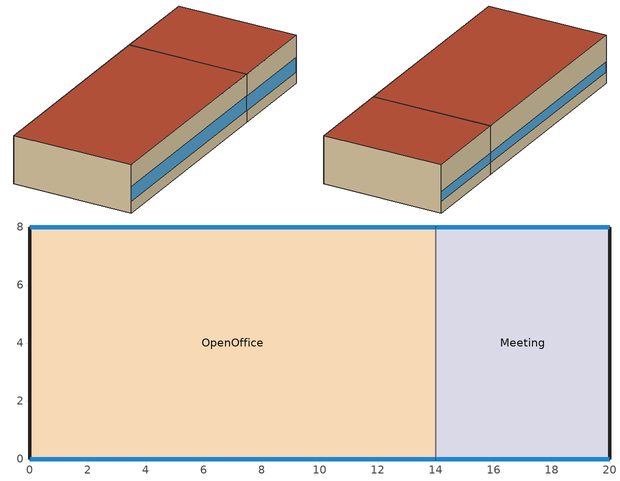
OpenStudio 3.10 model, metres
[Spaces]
OpenOffice
 floor ground: 0,0 0,8 14,8 14,0 z0
 wall outside: 14,8 0,8 0,0 14,0 z0:3.2
 wall to Meeting: 14,0 14,8 z0:3.2
 window: 0.03,0 13.97,0 z0.76:1.73; 13.97,8 0.03,8 z0.76:1.4
 roof outside: 14,0 14,8 0,8 0,0 z3.2
Meeting
 floor ground: 14,0 14,8 20,8 20,0 z0
 wall outside: 14,0 20,0 20,8 14,8 z0:3.2
 window: 14.03,0 19.97,0 z0.76:1.73; 19.97,8 14.03,8 z0.76:1.41
 roof outside: 20,0 20,8 14,8 14,0 z3.2
[Building]
Building 1: Default Construction Set=KPI Default Constructions
[Material] Roughness=MediumSmooth; Density {kg/m3}=800; Specific Heat {J/kg-K}=900
Name | Thickness {m} | Conductivity {W/m-K}
KPI Wall Material | 0.2 | 0.6
KPI Roof Material | 0.18 | 0.3
KPI Floor Material | 0.16 | 1
[Construction]
KPI Wall: KPI Wall Material
KPI Roof: KPI Roof Material
KPI Floor: KPI Floor Material
KPI Window: KPI Window Glazing
[WindowMaterial:SimpleGlazingSystem]
KPI Window Glazing: U-Factor {W/m2-K}=2.8; Solar Heat Gain Coefficient=0.35; Visible Transmittance=0.6
[DefaultSurfaceConstructions] Floor Construction=KPI Floor; Wall Construction=KPI Wall; Roof Ceiling Construction=KPI Roof
Default Surface Constructions 1; Default Surface Constructions 2
[DefaultSubSurfaceConstructions]
Default Sub Surface Constructions 1: Fixed Window Construction=KPI Window; Operable Window Construction=KPI Window
[DefaultConstructionSet]
KPI Default Constructions: Default Exterior Surface Constructions=Default Surface Constructions 1; Default Ground Contact Surface Constructions=Default Surface Constructions 2; Default Exterior SubSurface Constructions=Default Sub Surface Constructions 1
[BuildingStory]
Story 1: Nominal Z Coordinate {m}=0
[SpaceType]
KPIOffice
[Lights:Definition]
KPIOffice LightsDef: Design Level Calculation Method=Watts/Area; Watts per Space Floor Area {W/m2}=9.5
[Lights]
KPIOffice Lights: Lights Definition=KPIOffice LightsDef; Space or SpaceType=KPIOffice; Fraction Replaceable=1
[People:Definition]
KPIOffice PeopleDef: Number of People Calculation Method=People/Area; People per Space Floor Area {person/m2}=0.04; Fraction Radiant=0.3
[People]
KPIOffice People: People Definition=KPIOffice PeopleDef; Space or SpaceType=KPIOffice; Multiplier=1
[ElectricEquipment:Definition]
KPIOffice EquipDef: Design Level Calculation Method=Watts/Area; Watts per Space Floor Area {W/m2}=7.5
[ElectricEquipment]
KPIOffice Equip: Electric Equipment Definition=KPIOffice EquipDef; Space or SpaceType=KPIOffice
[Space] Space Type=KPIOffice; Building Story=Story 1
Name | Thermal Zone
OpenOffice | OpenOffice Zone
Meeting | Meeting Zone
[ThermalZone] Use Ideal Air Loads=No
Name | Thermostat
OpenOffice Zone | OpenOffice Zone Thermostat
Meeting Zone | Meeting Zone Thermostat
[Sizing:Zone] Zone Cooling Design Supply Air Temperature Input Method=SupplyAirTemperature; Zone Cooling Design Supply Air Temperature {C}=14; Zone Cooling Design Supply Air Temperature Difference {deltaC}=11.11; Zone Heating Design Supply Air Temperature Input Method=SupplyAirTemperature; Zone Heating Design Supply Air Temperature {C}=40; Zone Heating Design Supply Air Temperature Difference {deltaC}=11.11; Zone Cooling Design Supply Air Humidity Ratio {kg-H2O/kg-air}=0.0085; Zone Heating Design Supply Air Humidity Ratio {kg-H2O/kg-air}=0.008; Cooling Design Air Flow Method=DesignDay; Heating Design Air Flow Method=DesignDay; Account for Dedicated Outdoor Air System=No; Dedicated Outdoor Air System Control Strategy=NeutralSupplyAir; Dedicated Outdoor Air Low Setpoint Temperature for Design {C}=autosize; Dedicated Outdoor Air High Setpoint Temperature for Design {C}=autosize; Zone Load Sizing Method=Sensible Load Only No Latent Load; Zone Latent Cooling Design Supply Air Humidity Ratio Input Method=HumidityRatioDifference; Zone Cooling Design Supply Air Humidity Ratio Difference {kgWater/kgDryAir}=0.005; Zone Latent Heating Design Supply Air Humidity Ratio Input Method=HumidityRatioDifference; Zone Humidification Design Supply Air Humidity Ratio Difference {kgWater/kgDryAir}=0.005; Sizing Option=Coincident
OpenOffice Zone; Meeting Zone
[Zone equipment]
OpenOffice Zone: OpenOffice Zone Ideal Loads
Meeting Zone: Meeting Zone Ideal Loads
[ThermostatSetpoint:DualSetpoint]
Name | Heating Setpoint Temperature Schedule | Cooling Setpoint Temperature Schedule
OpenOffice Zone Thermostat | OpenOffice Zone Htg Sch | OpenOffice Zone Clg Sch
Meeting Zone Thermostat | Meeting Zone Htg Sch | Meeting Zone Clg Sch
[Schedule:Ruleset]
Name | Default Day Schedule
OpenOffice Zone Htg Sch | Schedule Day 1
OpenOffice Zone Clg Sch | Schedule Day 2
Meeting Zone Htg Sch | Schedule Day 3
Meeting Zone Clg Sch | Schedule Day 4
[Schedule:Day]
Schedule Day 1; Schedule Day 3: 24, 0, 21
Schedule Day 2; Schedule Day 4: 24, 0, 24
